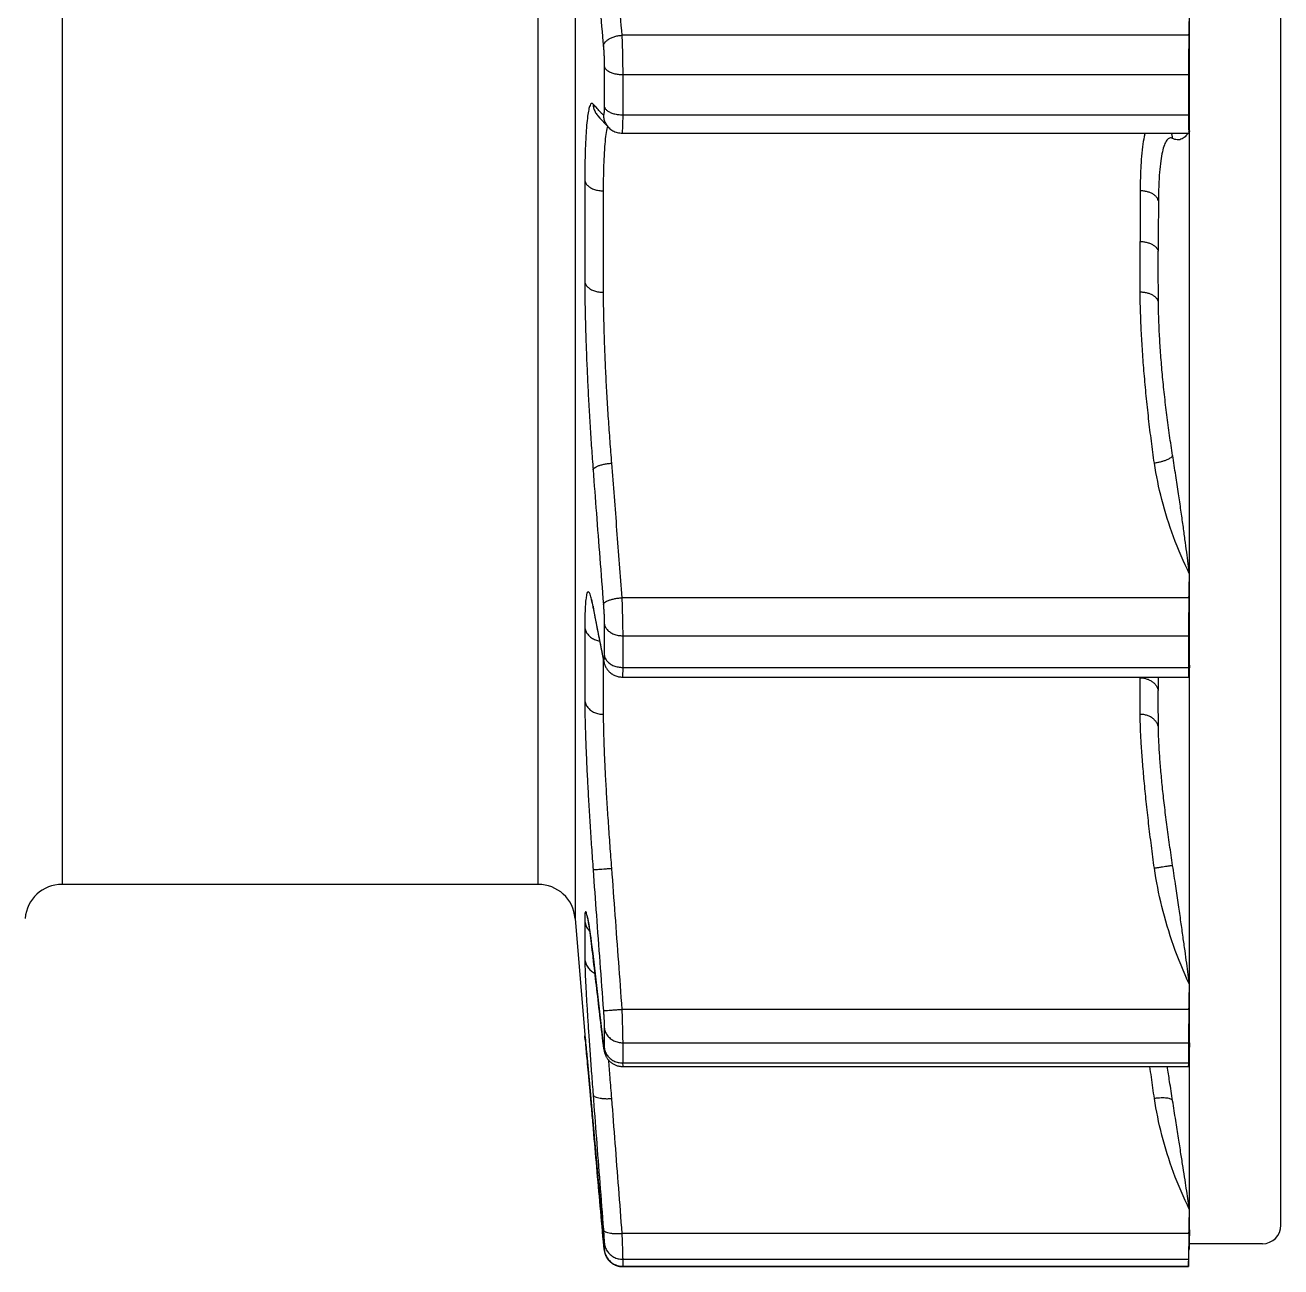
# Model space of a CAD drawing. Extents: x -19 to 350, y -1 to 245.
# Drawn here: x 296.36 to 330.29, y 115.78 to 149.31 of the extents above; entities that cross this region are included whole.
import ezdxf

# ---------------------------------------------------------------- set-up
doc = ezdxf.new("R2010")
doc.units = 0
doc.header["$MEASUREMENT"] = 0
doc.layers.get('0').update_dxf_attribs({"linetype": 'CONTINUOUS'})

msp = doc.modelspace()

# ---------------------------------------------------------------- linework, layer by layer
at = {"color": 7, "linetype": 'Continuous'}
for p, q in [((327.825, 116.313), (327.825, 243.066)), ((330.293, 116.9), (330.293, 242.6)), ((311.223, 234.217), (311.223, 125.188)), ((297.36, 233.299), (297.36, 126.107)), ((310.226, 126.107), (310.226, 233.299)), ((327.809, 149.038), (312.486, 149.038)), ((312.01, 148.204), (312.01, 147.123)), ((312.509, 147.978), (327.795, 147.978)), ((312.509, 147.978), (312.509, 146.89)), ((327.795, 147.978), (327.795, 146.89)), ((311.838, 146.866), (311.895, 146.804)), ((311.895, 146.804), (312.091, 146.59)), ((312.091, 146.59), (312.121, 146.558)), ((312.509, 146.89), (327.795, 146.89)), ((312.489, 146.398), (327.808, 146.398)), ((327.809, 133.847), (312.486, 133.847)), ((311.713, 133.569), (311.995, 132.144)), ((312.01, 133.155), (312.01, 132.306)), ((312.509, 132.821), (327.795, 132.821)), ((312.509, 132.821), (312.509, 131.966)), ((327.795, 132.821), (327.795, 131.966)), ((312.498, 131.706), (327.802, 131.706)), ((312.509, 131.966), (327.795, 131.966)), ((310.226, 126.107), (297.36, 126.107)), ((311.223, 125.188), (311.482, 122.046)), ((311.564, 125.174), (311.567, 125.16)), ((311.567, 125.16), (311.57, 125.144)), ((311.57, 125.144), (311.574, 125.126)), ((311.574, 125.126), (311.578, 125.106)), ((311.578, 125.106), (311.581, 125.085)), ((311.581, 125.085), (311.585, 125.062)), ((311.585, 125.062), (311.59, 125.037)), ((311.599, 124.982), (311.606, 124.936)), ((311.606, 124.936), (311.613, 124.886)), ((311.613, 124.886), (311.621, 124.831)), ((311.621, 124.831), (311.632, 124.753)), ((311.632, 124.753), (311.644, 124.666)), ((311.644, 124.666), (311.66, 124.547)), ((311.66, 124.547), (311.676, 124.415)), ((311.676, 124.415), (311.698, 124.239)), ((311.698, 124.239), (311.992, 121.718)), ((311.709, 124.151), (311.71, 124.132)), ((327.809, 122.731), (312.486, 122.731)), ((312.01, 122.241), (312.01, 121.7)), ((311.484, 122.046), (311.482, 122.046)), ((311.488, 122.011), (311.488, 122.011)), ((311.488, 122.011), (311.488, 122.011)), ((311.489, 122.01), (311.489, 122.007)), ((311.489, 122.007), (311.49, 122.001)), ((311.49, 122.001), (311.491, 121.99)), ((311.491, 121.99), (311.494, 121.964)), ((311.494, 121.964), (311.5, 121.901)), ((311.5, 121.901), (311.508, 121.821)), ((311.508, 121.821), (311.512, 121.779)), ((312.509, 121.829), (327.795, 121.829)), ((312.509, 121.829), (312.509, 121.284)), ((327.795, 121.829), (327.795, 121.284)), ((311.512, 121.779), (311.515, 121.747)), ((311.515, 121.747), (311.518, 121.722)), ((311.518, 121.722), (311.521, 121.686)), ((311.521, 121.686), (311.523, 121.666)), ((311.523, 121.666), (311.526, 121.636)), ((311.526, 121.636), (311.529, 121.603)), ((311.529, 121.603), (311.61, 120.724)), ((311.987, 121.763), (311.989, 121.742)), ((311.992, 121.718), (311.995, 121.693)), ((312.505, 121.189), (327.797, 121.189)), ((312.509, 121.284), (327.795, 121.284)), ((311.61, 120.724), (311.797, 118.614)), ((311.709, 119.62), (311.709, 119.617)), ((311.797, 118.614), (311.988, 116.459)), ((311.987, 116.463), (311.988, 116.459)), ((311.988, 116.459), (311.992, 116.416)), ((311.992, 116.416), (311.999, 116.342)), ((312.01, 116.433), (312.01, 116.247)), ((327.809, 116.678), (312.486, 116.678)), ((329.793, 116.4), (327.81, 116.4)), ((311.999, 116.342), (312.002, 116.302)), ((312.002, 116.309), (312.005, 116.281)), ((312.005, 116.281), (312.006, 116.263)), ((312.006, 116.263), (312.008, 116.253)), ((312.008, 116.253), (312.009, 116.243)), ((312.009, 116.243), (312.01, 116.235)), ((312.009, 116.239), (312.01, 116.23)), ((312.011, 116.226), (312.012, 116.221)), ((312.018, 116.183), (312.021, 116.172)), ((312.02, 116.174), (312.023, 116.162)), ((312.023, 116.164), (312.026, 116.151)), ((327.825, 116.313), (327.814, 116.378)), ((312.509, 115.98), (327.795, 115.98)), ((312.509, 115.98), (312.509, 115.793)), ((312.509, 115.793), (327.795, 115.793)), ((312.509, 115.783), (327.795, 115.783)), ((327.795, 115.98), (327.795, 115.793))]:
    msp.add_line(p, q, dxfattribs=at)
for points in [[(312.121, 146.558), (312.142, 146.536), (312.165, 146.516), (312.189, 146.497), (312.215, 146.479), (312.242, 146.462), (312.271, 146.448), (312.301, 146.434), (312.332, 146.423), (312.364, 146.414), (312.397, 146.406), (312.431, 146.401), (312.466, 146.398), (312.489, 146.398)], [(311.66, 133.789), (311.66, 133.788), (311.661, 133.786), (311.662, 133.783), (311.663, 133.778), (311.665, 133.773), (311.667, 133.766), (311.669, 133.759), (311.672, 133.75), (311.674, 133.74), (311.677, 133.73), (311.68, 133.718)], [(311.68, 133.718), (311.683, 133.706), (311.687, 133.692), (311.69, 133.677), (311.694, 133.662), (311.697, 133.645), (311.701, 133.628), (311.705, 133.609), (311.709, 133.589), (311.713, 133.569)], [(311.995, 132.144), (311.996, 132.14), (311.999, 132.128), (312.002, 132.115), (312.005, 132.102), (312.009, 132.087), (312.013, 132.072), (312.018, 132.056), (312.024, 132.039), (312.031, 132.022), (312.039, 132.004), (312.048, 131.985), (312.058, 131.966), (312.068, 131.948), (312.08, 131.929), (312.093, 131.911), (312.107, 131.893), (312.122, 131.875), (312.138, 131.858), (312.155, 131.841), (312.173, 131.825), (312.192, 131.81), (312.212, 131.795), (312.233, 131.782), (312.254, 131.769), (312.277, 131.757), (312.3, 131.746), (312.324, 131.737), (312.349, 131.728), (312.374, 131.721), (312.4, 131.715), (312.426, 131.711), (312.453, 131.708), (312.48, 131.706), (312.498, 131.706)], [(311.554, 125.215), (311.555, 125.214), (311.555, 125.213), (311.556, 125.211), (311.556, 125.208), (311.557, 125.205), (311.558, 125.201), (311.559, 125.197), (311.56, 125.192), (311.561, 125.186), (311.563, 125.18), (311.564, 125.174)], [(311.59, 125.037), (311.596, 124.996), (311.599, 124.982)], [(311.995, 121.693), (311.997, 121.682), (311.998, 121.671)], [(311.998, 121.671), (312, 121.66), (312.001, 121.65), (312.003, 121.64), (312.005, 121.63), (312.006, 121.621), (312.008, 121.611)], [(312.008, 121.611), (312.01, 121.601), (312.013, 121.591), (312.015, 121.581), (312.018, 121.57), (312.021, 121.558), (312.024, 121.546), (312.028, 121.534), (312.033, 121.521), (312.038, 121.508), (312.044, 121.494), (312.05, 121.48), (312.057, 121.466), (312.064, 121.451), (312.073, 121.437), (312.081, 121.423), (312.091, 121.408), (312.101, 121.394), (312.112, 121.38), (312.123, 121.366), (312.135, 121.352), (312.148, 121.339), (312.161, 121.326), (312.175, 121.313), (312.19, 121.301), (312.205, 121.289), (312.221, 121.278), (312.237, 121.267), (312.254, 121.257), (312.271, 121.247), (312.289, 121.238), (312.307, 121.23), (312.325, 121.222), (312.344, 121.216), (312.364, 121.209), (312.383, 121.204), (312.403, 121.2), (312.423, 121.196), (312.443, 121.193), (312.463, 121.191), (312.483, 121.189), (312.505, 121.189)], [(312.01, 116.23), (312.011, 116.225), (312.012, 116.22), (312.013, 116.215), (312.013, 116.21), (312.014, 116.204), (312.016, 116.197), (312.017, 116.19), (312.019, 116.181)], [(312.025, 116.153), (312.028, 116.143), (312.032, 116.131), (312.036, 116.12), (312.04, 116.109), (312.044, 116.097), (312.049, 116.085), (312.054, 116.074), (312.06, 116.062), (312.066, 116.05), (312.072, 116.038), (312.079, 116.026), (312.087, 116.014), (312.094, 116.003), (312.103, 115.991), (312.111, 115.979), (312.12, 115.968), (312.13, 115.956), (312.14, 115.945), (312.15, 115.934), (312.161, 115.923), (312.172, 115.913), (312.184, 115.902), (312.196, 115.892), (312.209, 115.883), (312.222, 115.873), (312.235, 115.864), (312.249, 115.855), (312.263, 115.847), (312.278, 115.839), (312.293, 115.832), (312.308, 115.825), (312.324, 115.818), (312.34, 115.812), (312.357, 115.806), (312.373, 115.801), (312.39, 115.797), (312.407, 115.793), (312.424, 115.79), (312.442, 115.787), (312.46, 115.785), (312.478, 115.784), (312.496, 115.783), (312.509, 115.783)], [(312.026, 116.151), (312.029, 116.14), (312.033, 116.129), (312.036, 116.118), (312.041, 116.106), (312.045, 116.094), (312.05, 116.083), (312.056, 116.071), (312.061, 116.059), (312.067, 116.047), (312.074, 116.035), (312.081, 116.023), (312.089, 116.011), (312.096, 116), (312.105, 115.988), (312.114, 115.976), (312.123, 115.965), (312.132, 115.953), (312.143, 115.942), (312.153, 115.931), (312.164, 115.92), (312.176, 115.91), (312.187, 115.9), (312.2, 115.89), (312.213, 115.88), (312.226, 115.87), (312.239, 115.861), (312.253, 115.853), (312.268, 115.845), (312.283, 115.837), (312.298, 115.829), (312.313, 115.823), (312.329, 115.816), (312.345, 115.81), (312.362, 115.805), (312.378, 115.8), (312.395, 115.796), (312.413, 115.792)], [(312.413, 115.792), (312.43, 115.789), (312.448, 115.786), (312.466, 115.785), (312.484, 115.783), (312.502, 115.783), (312.509, 115.783)]]:
    msp.add_lwpolyline(points, dxfattribs=at)
for centre, radius, start, end in [((297.36, 125.106), 1.001, 90, 175.296), ((310.226, 125.106), 1.001, 4.704, 90), ((311.981, 122.087), 0.5, 184.704, 192.4341), ((329.793, 116.9), 0.5, 270, 0)]:
    msp.add_arc(centre, radius, start, end, dxfattribs=at)
for points, knots in [([(312.207, 152.174), (312.238, 151.827), (312.299, 151.132), (312.392, 150.087), (312.455, 149.388), (312.486, 149.038)], [0, 0, 0, 0, 1.044033, 2.093388, 3.148032, 3.148032, 3.148032, 3.148032]), ([(311.709, 151.871), (311.738, 151.533), (311.799, 150.848), (311.892, 149.803), (311.955, 149.094), (311.987, 148.734)], [0, 0, 0, 0, 1.015894, 2.063959, 3.149042, 3.149042, 3.149042, 3.149042]), ([(327.809, 149.038), (327.812, 149.13), (327.817, 149.313), (327.822, 149.496), (327.825, 149.587)], [0, 0, 0, 0, 0.2759682, 0.5495938, 0.5495938, 0.5495938, 0.5495938]), ([(311.987, 148.734), (311.989, 148.755), (312.001, 148.8), (312.042, 148.862), (312.104, 148.917), (312.183, 148.964), (312.276, 149.001), (312.378, 149.027), (312.45, 149.036), (312.486, 149.038)], [0, 0, 0, 0, 0.064395, 0.1362604, 0.218121, 0.3101303, 0.4107513, 0.5173537, 0.6266685, 0.6266685, 0.6266685, 0.6266685]), ([(312.486, 149.038), (312.489, 148.984), (312.493, 148.871), (312.499, 148.696), (312.503, 148.514), (312.506, 148.331), (312.509, 148.152), (312.509, 148.035), (312.509, 147.978)], [0, 0, 0, 0, 0.162619, 0.339117, 0.523298, 0.709098, 0.89011, 1.059964, 1.059964, 1.059964, 1.059964]), ([(327.809, 149.038), (327.808, 148.984), (327.805, 148.871), (327.802, 148.696), (327.799, 148.514), (327.797, 148.331), (327.795, 148.152), (327.795, 148.035), (327.795, 147.978)], [0, 0, 0, 0, 0.16243, 0.338857, 0.523178, 0.70902, 0.889966, 1.059769, 1.059769, 1.059769, 1.059769]), ([(311.987, 148.734), (311.99, 148.701), (311.996, 148.633), (312.002, 148.527), (312.007, 148.417), (312.01, 148.309), (312.01, 148.238), (312.01, 148.204)], [0, 0, 0, 0, 0.0985962, 0.2066138, 0.3183198, 0.4283084, 0.5307174, 0.5307174, 0.5307174, 0.5307174]), ([(312.01, 148.204), (312.014, 148.183), (312.035, 148.138), (312.092, 148.084), (312.173, 148.039), (312.274, 148.004), (312.388, 147.983), (312.468, 147.978), (312.509, 147.978)], [0, 0, 0, 0, 0.0647403, 0.1418304, 0.2343331, 0.3411151, 0.4585602, 0.5816568, 0.5816568, 0.5816568, 0.5816568]), ([(311.709, 147.181), (311.699, 147.192), (311.653, 147.209), (311.616, 147.121), (311.585, 147.013), (311.557, 146.831), (311.532, 146.596), (311.512, 146.302), (311.497, 145.954), (311.487, 145.555), (311.485, 145.273), (311.484, 145.124)], [0, 0, 0, 0, 0.045235, 0.110069, 0.230803, 0.410699, 0.64906, 0.944295, 1.293863, 1.694782, 2.140621, 2.140621, 2.140621, 2.140621]), ([(311.709, 147.181), (311.71, 147.145), (311.721, 147.073), (311.76, 146.97), (311.805, 146.904), (311.833, 146.871), (311.838, 146.866)], [0, 0, 0, 0, 0.108861, 0.2176093, 0.3262889, 0.3467238, 0.3467238, 0.3467238, 0.3467238]), ([(311.925, 146.947), (311.913, 146.959), (311.871, 147.004), (311.799, 147.083), (311.739, 147.149), (311.709, 147.181)], [0, 0, 0, 0, 0.0494541, 0.1863608, 0.3187254, 0.3187254, 0.3187254, 0.3187254]), ([(312.01, 147.123), (312.01, 147.094), (312.009, 147.04), (312.009, 146.969), (311.999, 146.918), (312.004, 146.889), (311.989, 146.877), (311.987, 146.879)], [0, 0, 0, 0, 0.0889416, 0.1612287, 0.2130043, 0.2420378, 0.2505468, 0.2505468, 0.2505468, 0.2505468]), ([(312.01, 147.123), (312.014, 147.101), (312.034, 147.055), (312.092, 146.999), (312.173, 146.952), (312.274, 146.917), (312.388, 146.895), (312.468, 146.89), (312.509, 146.89)], [0, 0, 0, 0, 0.0666257, 0.1450578, 0.2383711, 0.3455613, 0.463152, 0.5862651, 0.5862651, 0.5862651, 0.5862651]), ([(311.987, 146.879), (311.989, 146.842), (311.999, 146.77), (312.039, 146.667), (312.084, 146.599), (312.113, 146.566), (312.119, 146.56)], [0, 0, 0, 0, 0.1090052, 0.2178944, 0.3267118, 0.3512755, 0.3512755, 0.3512755, 0.3512755]), ([(312.509, 146.89), (312.509, 146.84), (312.509, 146.746), (312.506, 146.621), (312.506, 146.519), (312.495, 146.454), (312.501, 146.411), (312.49, 146.401), (312.488, 146.4)], [0, 0, 0, 0, 0.1507369, 0.2786402, 0.3793169, 0.4495042, 0.4868801, 0.492355, 0.492355, 0.492355, 0.492355]), ([(327.795, 146.89), (327.795, 146.84), (327.794, 146.747), (327.798, 146.62), (327.794, 146.535), (327.801, 146.493), (327.803, 146.484)], [0, 0, 0, 0, 0.1507133, 0.2786397, 0.3793691, 0.4061558, 0.4061558, 0.4061558, 0.4061558]), ([(312.079, 146.515), (312.064, 146.447), (312.042, 146.285), (312.017, 146.009), (311.998, 145.67), (311.986, 145.272), (311.983, 144.988), (311.983, 144.837)], [0, 0, 0, 0, 0.21111, 0.489118, 0.830458, 1.230347, 1.683102, 1.683102, 1.683102, 1.683102]), ([(326.621, 146.398), (326.613, 146.367), (326.586, 146.245), (326.55, 146.007), (326.518, 145.668), (326.497, 145.271), (326.492, 144.987), (326.491, 144.837)], [0, 0, 0, 0, 0.095677, 0.376402, 0.718612, 1.11804, 1.56943, 1.56943, 1.56943, 1.56943]), ([(327.368, 146.253), (327.344, 146.266), (327.277, 146.276), (327.196, 146.195), (327.137, 146.065), (327.084, 145.876), (327.042, 145.628), (327.011, 145.323), (326.99, 144.967), (326.985, 144.712), (326.984, 144.576)], [0, 0, 0, 0, 0.082831, 0.177033, 0.317108, 0.512342, 0.764056, 1.070846, 1.42964, 1.835859, 1.835859, 1.835859, 1.835859]), ([(327.368, 146.253), (327.366, 146.284), (327.357, 146.333), (327.341, 146.38), (327.334, 146.398)], [0, 0, 0, 0, 0.092411, 0.1492403, 0.1492403, 0.1492403, 0.1492403]), ([(327.762, 146.364), (327.758, 146.359), (327.739, 146.336), (327.704, 146.298), (327.652, 146.257), (327.593, 146.226), (327.525, 146.209), (327.446, 146.216), (327.395, 146.239), (327.368, 146.253)], [0, 0, 0, 0, 0.0222004, 0.0884992, 0.1541083, 0.219421, 0.2866658, 0.3612979, 0.4527759, 0.4527759, 0.4527759, 0.4527759]), ([(327.803, 146.484), (327.804, 146.47), (327.803, 146.444), (327.798, 146.412), (327.807, 146.402), (327.808, 146.401)], [0, 0, 0, 0, 0.04348162, 0.08054197, 0.08432227, 0.08432227, 0.08432227, 0.08432227]), ([(327.825, 146.454), (327.822, 146.445), (327.817, 146.428), (327.812, 146.41), (327.809, 146.401)], [0, 0, 0, 0, 0.02758613, 0.05541034, 0.05541034, 0.05541034, 0.05541034]), ([(311.484, 145.124), (311.483, 144.82), (311.482, 144.211), (311.482, 143.297), (311.483, 142.688), (311.484, 142.384)], [0, 0, 0, 0, 0.913197, 1.826899, 2.740075, 2.740075, 2.740075, 2.740075]), ([(311.484, 145.124), (311.488, 145.098), (311.507, 145.043), (311.564, 144.973), (311.645, 144.915), (311.746, 144.871), (311.861, 144.843), (311.942, 144.837), (311.983, 144.837)], [0, 0, 0, 0, 0.0797497, 0.1679485, 0.267395, 0.3777698, 0.4965336, 0.6197917, 0.6197917, 0.6197917, 0.6197917]), ([(311.983, 144.837), (311.982, 144.533), (311.98, 143.924), (311.98, 143.011), (311.982, 142.403), (311.983, 142.099)], [0, 0, 0, 0, 0.912726, 1.825404, 2.738126, 2.738126, 2.738126, 2.738126]), ([(326.491, 144.837), (326.49, 144.685), (326.489, 144.38), (326.487, 143.924), (326.487, 143.62), (326.487, 143.468)], [0, 0, 0, 0, 0.456466, 0.912819, 1.369071, 1.369071, 1.369071, 1.369071]), ([(326.984, 144.576), (326.978, 144.597), (326.959, 144.64), (326.912, 144.696), (326.849, 144.744), (326.773, 144.784), (326.685, 144.814), (326.59, 144.832), (326.525, 144.837), (326.491, 144.837)], [0, 0, 0, 0, 0.0657598, 0.1375232, 0.216604, 0.3029861, 0.395635, 0.4928098, 0.5923276, 0.5923276, 0.5923276, 0.5923276]), ([(326.984, 144.576), (326.983, 144.424), (326.982, 144.121), (326.98, 143.665), (326.98, 143.361), (326.98, 143.209)], [0, 0, 0, 0, 0.455628, 0.911351, 1.367045, 1.367045, 1.367045, 1.367045]), ([(326.487, 143.468), (326.52, 143.468), (326.585, 143.464), (326.68, 143.446), (326.768, 143.416), (326.845, 143.377), (326.908, 143.328), (326.954, 143.272), (326.974, 143.23), (326.98, 143.209)], [0, 0, 0, 0, 0.0991908, 0.196018, 0.2887266, 0.3756707, 0.4547569, 0.5260752, 0.5915518, 0.5915518, 0.5915518, 0.5915518]), ([(326.491, 142.099), (326.49, 142.251), (326.489, 142.555), (326.487, 143.011), (326.487, 143.316), (326.487, 143.468)], [0, 0, 0, 0, 0.456465, 0.912818, 1.36907, 1.36907, 1.36907, 1.36907]), ([(326.984, 141.842), (326.983, 141.994), (326.982, 142.298), (326.98, 142.754), (326.98, 143.057), (326.98, 143.209)], [0, 0, 0, 0, 0.455655, 0.911394, 1.367092, 1.367092, 1.367092, 1.367092]), ([(311.484, 142.384), (311.488, 142.358), (311.507, 142.303), (311.564, 142.234), (311.645, 142.175), (311.746, 142.132), (311.861, 142.105), (311.942, 142.099), (311.983, 142.099)], [0, 0, 0, 0, 0.0796559, 0.1676875, 0.2669486, 0.3771634, 0.4958208, 0.619042, 0.619042, 0.619042, 0.619042]), ([(311.484, 142.384), (311.485, 142.222), (311.488, 141.885), (311.498, 141.366), (311.514, 140.819), (311.535, 140.252), (311.561, 139.67), (311.592, 139.08), (311.626, 138.486), (311.665, 137.893), (311.694, 137.498), (311.709, 137.302)], [0, 0, 0, 0, 0.487141, 1.009751, 1.558806, 2.128281, 2.711965, 3.30459, 3.90121, 4.498064, 5.087913, 5.087913, 5.087913, 5.087913]), ([(311.983, 142.099), (311.983, 141.932), (311.987, 141.586), (312, 141.051), (312.02, 140.484), (312.046, 139.895), (312.078, 139.292), (312.116, 138.684), (312.159, 138.079), (312.191, 137.679), (312.207, 137.481)], [0, 0, 0, 0, 0.499145, 1.037462, 1.607137, 2.199792, 2.806783, 3.419298, 4.028215, 4.624462, 4.624462, 4.624462, 4.624462]), ([(326.984, 141.842), (326.978, 141.863), (326.959, 141.905), (326.912, 141.961), (326.849, 142.009), (326.773, 142.048), (326.685, 142.077), (326.59, 142.095), (326.524, 142.099), (326.491, 142.099)], [0, 0, 0, 0, 0.065561, 0.1370391, 0.2158086, 0.3019025, 0.3943223, 0.4913505, 0.590818, 0.590818, 0.590818, 0.590818]), ([(326.875, 137.481), (326.847, 137.679), (326.792, 138.081), (326.719, 138.687), (326.654, 139.297), (326.599, 139.9), (326.554, 140.489), (326.521, 141.054), (326.499, 141.588), (326.492, 141.933), (326.491, 142.099)], [0, 0, 0, 0, 0.6018, 1.215672, 1.831654, 2.440635, 3.033806, 3.602757, 4.139595, 4.637014, 4.637014, 4.637014, 4.637014]), ([(327.368, 137.69), (327.339, 137.871), (327.284, 138.235), (327.211, 138.783), (327.146, 139.33), (327.091, 139.87), (327.047, 140.396), (327.013, 140.903), (326.992, 141.383), (326.985, 141.693), (326.984, 141.842)], [0, 0, 0, 0, 0.549995, 1.104888, 1.657616, 2.20235, 2.733039, 3.243147, 3.725693, 4.173497, 4.173497, 4.173497, 4.173497]), ([(311.709, 137.302), (311.71, 137.314), (311.726, 137.342), (311.768, 137.373), (311.828, 137.404), (311.906, 137.431), (311.998, 137.454), (312.1, 137.471), (312.171, 137.478), (312.207, 137.481)], [0, 0, 0, 0, 0.037149, 0.0884878, 0.1564686, 0.2399108, 0.3359199, 0.4406167, 0.549542, 0.549542, 0.549542, 0.549542]), ([(312.207, 137.481), (312.23, 137.18), (312.276, 136.576), (312.346, 135.67), (312.416, 134.76), (312.463, 134.152), (312.486, 133.847)], [0, 0, 0, 0, 0.90581, 1.815082, 2.727801, 3.643956, 3.643956, 3.643956, 3.643956]), ([(327.368, 137.69), (327.365, 137.679), (327.351, 137.656), (327.317, 137.626), (327.269, 137.596), (327.208, 137.567), (327.135, 137.54), (327.054, 137.516), (326.966, 137.496), (326.906, 137.485), (326.875, 137.481)], [0, 0, 0, 0, 0.0338046, 0.0785641, 0.1354182, 0.2036942, 0.2817686, 0.367432, 0.4580935, 0.5509318, 0.5509318, 0.5509318, 0.5509318]), ([(327.825, 134.484), (327.665, 134.813), (327.38, 135.472), (327.063, 136.477), (326.928, 137.151), (326.875, 137.481)], [0, 0, 0, 0, 1.097276, 2.151323, 3.154533, 3.154533, 3.154533, 3.154533]), ([(327.825, 134.484), (327.813, 134.578), (327.788, 134.777), (327.747, 135.09), (327.701, 135.434), (327.65, 135.81), (327.591, 136.222), (327.526, 136.672), (327.451, 137.166), (327.397, 137.51), (327.368, 137.69)], [0, 0, 0, 0, 0.285224, 0.60103, 0.946853, 1.32539, 1.739927, 2.194152, 2.692054, 3.23842, 3.23842, 3.23842, 3.23842]), ([(311.709, 137.302), (311.738, 136.911), (311.799, 136.117), (311.892, 134.906), (311.955, 134.085), (311.987, 133.668)], [0, 0, 0, 0, 1.175823, 2.388874, 3.644761, 3.644761, 3.644761, 3.644761]), ([(327.809, 133.847), (327.812, 133.954), (327.817, 134.166), (327.822, 134.378), (327.825, 134.484)], [0, 0, 0, 0, 0.3197299, 0.6367458, 0.6367458, 0.6367458, 0.6367458]), ([(311.695, 133.691), (311.686, 133.732), (311.667, 133.819), (311.632, 133.912), (311.611, 134.007), (311.542, 134.002), (311.534, 133.906), (311.508, 133.788), (311.497, 133.591), (311.486, 133.342), (311.485, 133.154), (311.484, 133.051)], [0, 0, 0, 0, 0.124776, 0.258167, 0.329429, 0.360124, 0.431169, 0.562216, 0.754409, 1.006919, 1.315986, 1.315986, 1.315986, 1.315986]), ([(311.987, 133.668), (311.989, 133.68), (312.004, 133.708), (312.046, 133.739), (312.107, 133.77), (312.185, 133.797), (312.277, 133.82), (312.379, 133.838), (312.45, 133.845), (312.486, 133.847)], [0, 0, 0, 0, 0.0371193, 0.0884298, 0.1564259, 0.2399333, 0.3360498, 0.4408821, 0.5499534, 0.5499534, 0.5499534, 0.5499534]), ([(312.486, 133.847), (312.488, 133.787), (312.493, 133.664), (312.498, 133.48), (312.503, 133.299), (312.506, 133.126), (312.509, 132.968), (312.509, 132.868), (312.509, 132.821)], [0, 0, 0, 0, 0.182189, 0.368303, 0.551829, 0.726729, 0.886957, 1.026862, 1.026862, 1.026862, 1.026862]), ([(327.809, 133.847), (327.808, 133.787), (327.805, 133.664), (327.802, 133.48), (327.799, 133.299), (327.797, 133.126), (327.795, 132.968), (327.795, 132.868), (327.795, 132.821)], [0, 0, 0, 0, 0.181999, 0.368051, 0.551718, 0.726652, 0.886814, 1.026677, 1.026677, 1.026677, 1.026677]), ([(311.987, 132.211), (311.955, 132.373), (311.892, 132.69), (311.809, 133.11), (311.758, 133.368), (311.738, 133.469)], [0, 0, 0, 0, 0.494779, 0.97253, 1.282856, 1.282856, 1.282856, 1.282856]), ([(311.987, 133.668), (311.99, 133.632), (311.995, 133.558), (312.002, 133.448), (312.007, 133.342), (312.01, 133.244), (312.01, 133.183), (312.01, 133.155)], [0, 0, 0, 0, 0.1097066, 0.2216499, 0.3298541, 0.4290841, 0.5140925, 0.5140925, 0.5140925, 0.5140925]), ([(311.484, 133.051), (311.483, 132.832), (311.482, 132.393), (311.482, 131.735), (311.483, 131.296), (311.484, 131.077)], [0, 0, 0, 0, 0.658022, 1.316356, 1.974263, 1.974263, 1.974263, 1.974263]), ([(311.484, 133.051), (311.487, 133.017), (311.505, 132.948), (311.561, 132.855), (311.642, 132.776), (311.744, 132.717), (311.83, 132.689), (311.879, 132.68), (311.889, 132.679)], [0, 0, 0, 0, 0.1033311, 0.2101821, 0.3220499, 0.439116, 0.5603603, 0.5900647, 0.5900647, 0.5900647, 0.5900647]), ([(312.01, 133.155), (312.014, 133.124), (312.032, 133.062), (312.089, 132.981), (312.17, 132.912), (312.272, 132.86), (312.387, 132.828), (312.468, 132.821), (312.509, 132.821)], [0, 0, 0, 0, 0.0916115, 0.1889954, 0.2944072, 0.407915, 0.5278032, 0.6511721, 0.6511721, 0.6511721, 0.6511721]), ([(311.981, 132.144), (311.981, 132.1), (311.98, 131.838), (311.98, 131.356), (311.982, 130.917), (311.983, 130.698)], [0, 0, 0, 0, 0.130247, 0.787843, 1.445447, 1.445447, 1.445447, 1.445447]), ([(312.009, 132.24), (312.008, 132.226), (312.006, 132.212), (312.007, 132.171), (311.995, 132.181), (311.992, 132.186), (311.991, 132.188)], [0, 0, 0, 0, 0.04400445, 0.06462648, 0.07269281, 0.08026377, 0.08026377, 0.08026377, 0.08026377]), ([(312.01, 132.306), (312.014, 132.275), (312.032, 132.212), (312.088, 132.129), (312.17, 132.059), (312.271, 132.006), (312.387, 131.973), (312.468, 131.966), (312.509, 131.966)], [0, 0, 0, 0, 0.0931548, 0.1917648, 0.297996, 0.4119461, 0.5319986, 0.6553865, 0.6553865, 0.6553865, 0.6553865]), ([(327.825, 132.023), (327.822, 131.982), (327.817, 131.9), (327.812, 131.818), (327.809, 131.777)], [0, 0, 0, 0, 0.1231417, 0.247335, 0.247335, 0.247335, 0.247335]), ([(312.509, 131.966), (312.509, 131.929), (312.508, 131.865), (312.509, 131.78), (312.502, 131.737), (312.503, 131.708), (312.498, 131.706)], [0, 0, 0, 0, 0.1118874, 0.1943128, 0.2445197, 0.2612099, 0.2612099, 0.2612099, 0.2612099]), ([(326.487, 131.685), (326.52, 131.685), (326.586, 131.679), (326.681, 131.655), (326.769, 131.616), (326.847, 131.563), (326.91, 131.498), (326.956, 131.424), (326.974, 131.369), (326.98, 131.342)], [0, 0, 0, 0, 0.0993357, 0.1974563, 0.2937164, 0.387481, 0.4772592, 0.5632422, 0.6468404, 0.6468404, 0.6468404, 0.6468404]), ([(326.491, 130.698), (326.49, 130.808), (326.489, 131.027), (326.487, 131.356), (326.487, 131.575), (326.487, 131.685)], [0, 0, 0, 0, 0.3288942, 0.6577044, 0.9864402, 0.9864402, 0.9864402, 0.9864402]), ([(326.98, 131.706), (326.98, 131.694), (326.98, 131.573), (326.98, 131.452), (326.98, 131.342)], [0, 0, 0, 0, 0.0350237, 0.3633555, 0.3633555, 0.3633555, 0.3633555]), ([(327.795, 131.966), (327.795, 131.929), (327.796, 131.865), (327.794, 131.78), (327.802, 131.736), (327.797, 131.709), (327.802, 131.706)], [0, 0, 0, 0, 0.1118704, 0.1943017, 0.2444711, 0.2607727, 0.2607727, 0.2607727, 0.2607727]), ([(327.802, 131.706), (327.802, 131.706), (327.808, 131.703), (327.802, 131.747), (327.808, 131.759), (327.809, 131.777)], [0, 0, 0, 0, 0.0000842, 0.01893674, 0.07157281, 0.07157281, 0.07157281, 0.07157281]), ([(326.984, 130.357), (326.983, 130.467), (326.982, 130.685), (326.98, 131.014), (326.98, 131.233), (326.98, 131.342)], [0, 0, 0, 0, 0.328318, 0.6566905, 0.9850293, 0.9850293, 0.9850293, 0.9850293]), ([(311.484, 131.077), (311.487, 131.043), (311.505, 130.974), (311.561, 130.881), (311.642, 130.802), (311.744, 130.743), (311.86, 130.706), (311.942, 130.698), (311.983, 130.698)], [0, 0, 0, 0, 0.1032621, 0.2099815, 0.3216922, 0.4386143, 0.5597591, 0.6832607, 0.6832607, 0.6832607, 0.6832607]), ([(311.484, 131.077), (311.485, 130.956), (311.488, 130.697), (311.498, 130.286), (311.514, 129.833), (311.535, 129.341), (311.561, 128.818), (311.592, 128.268), (311.627, 127.694), (311.666, 127.103), (311.694, 126.703), (311.709, 126.501)], [0, 0, 0, 0, 0.363261, 0.776468, 1.232433, 1.725947, 2.251476, 2.804227, 3.379706, 3.974646, 4.582352, 4.582352, 4.582352, 4.582352]), ([(311.983, 130.698), (311.983, 130.574), (311.988, 130.306), (312, 129.878), (312.02, 129.401), (312.047, 128.882), (312.079, 128.328), (312.117, 127.747), (312.16, 127.148), (312.191, 126.743), (312.207, 126.54)], [0, 0, 0, 0, 0.373678, 0.803475, 1.283178, 1.805769, 2.363641, 2.948724, 3.552347, 4.165553, 4.165553, 4.165553, 4.165553]), ([(326.984, 130.357), (326.978, 130.384), (326.96, 130.439), (326.914, 130.513), (326.851, 130.577), (326.774, 130.63), (326.686, 130.669), (326.591, 130.693), (326.525, 130.698), (326.491, 130.698)], [0, 0, 0, 0, 0.0837543, 0.1699664, 0.2594059, 0.3522829, 0.4482722, 0.5466095, 0.6462239, 0.6462239, 0.6462239, 0.6462239]), ([(326.875, 126.54), (326.847, 126.744), (326.793, 127.149), (326.72, 127.75), (326.655, 128.332), (326.6, 128.886), (326.555, 129.405), (326.521, 129.881), (326.499, 130.307), (326.492, 130.574), (326.491, 130.698)], [0, 0, 0, 0, 0.618683, 1.227168, 1.815612, 2.375398, 2.89852, 3.377661, 3.806274, 4.17864, 4.17864, 4.17864, 4.17864]), ([(327.368, 126.617), (327.34, 126.803), (327.286, 127.171), (327.212, 127.714), (327.147, 128.236), (327.092, 128.732), (327.048, 129.196), (327.014, 129.622), (326.992, 130.005), (326.985, 130.245), (326.984, 130.357)], [0, 0, 0, 0, 0.565326, 1.115176, 1.643076, 2.143799, 2.611912, 3.041645, 3.427041, 3.762322, 3.762322, 3.762322, 3.762322]), ([(327.368, 126.617), (327.363, 126.616), (327.347, 126.613), (327.314, 126.608), (327.267, 126.6), (327.206, 126.591), (327.134, 126.579), (327.053, 126.567), (326.966, 126.553), (326.906, 126.544), (326.875, 126.54)], [0, 0, 0, 0, 0.0163303, 0.0492905, 0.0977466, 0.1600283, 0.2339882, 0.3170761, 0.4064264, 0.4989578, 0.4989578, 0.4989578, 0.4989578]), ([(327.825, 123.399), (327.813, 123.49), (327.788, 123.682), (327.747, 123.987), (327.701, 124.324), (327.649, 124.697), (327.591, 125.109), (327.525, 125.566), (327.451, 126.074), (327.397, 126.43), (327.368, 126.617)], [0, 0, 0, 0, 0.275318, 0.582476, 0.921691, 1.296507, 1.711301, 2.171167, 2.681912, 3.250634, 3.250634, 3.250634, 3.250634]), ([(311.709, 126.501), (311.714, 126.502), (311.733, 126.503), (311.771, 126.507), (311.83, 126.511), (311.908, 126.517), (311.999, 126.524), (312.101, 126.532), (312.171, 126.537), (312.207, 126.54)], [0, 0, 0, 0, 0.0161605, 0.0554042, 0.1158624, 0.1946504, 0.2880086, 0.3914815, 0.500131, 0.500131, 0.500131, 0.500131]), ([(311.709, 126.501), (311.738, 126.091), (311.799, 125.259), (311.892, 123.99), (311.955, 123.13), (311.987, 122.692)], [0, 0, 0, 0, 1.231961, 2.502927, 3.818775, 3.818775, 3.818775, 3.818775]), ([(312.207, 126.54), (312.238, 126.119), (312.299, 125.274), (312.392, 124.005), (312.455, 123.157), (312.486, 122.731)], [0, 0, 0, 0, 1.266322, 2.539084, 3.818246, 3.818246, 3.818246, 3.818246]), ([(327.825, 123.399), (327.664, 123.744), (327.379, 124.436), (327.063, 125.489), (326.928, 126.194), (326.875, 126.54)], [0, 0, 0, 0, 1.141994, 2.242303, 3.291872, 3.291872, 3.291872, 3.291872]), ([(311.572, 125.158), (311.569, 125.175), (311.557, 125.232), (311.542, 125.281), (311.523, 125.383), (311.481, 125.33), (311.495, 125.248), (311.484, 125.172), (311.484, 125.124)], [0, 0, 0, 0, 0.0516493, 0.1652085, 0.216933, 0.2399839, 0.3220184, 0.4668843, 0.4668843, 0.4668843, 0.4668843]), ([(311.484, 125.124), (311.483, 125.009), (311.482, 124.779), (311.482, 124.435), (311.483, 124.205), (311.484, 124.091)], [0, 0, 0, 0, 0.344316, 0.688787, 1.033034, 1.033034, 1.033034, 1.033034]), ([(311.484, 125.124), (311.487, 125.084), (311.505, 125.006), (311.555, 124.908), (311.6, 124.854), (311.621, 124.832)], [0, 0, 0, 0, 0.1185733, 0.2380072, 0.3276353, 0.3276353, 0.3276353, 0.3276353]), ([(311.709, 124.151), (311.695, 124.27), (311.669, 124.487), (311.631, 124.782), (311.598, 124.999), (311.579, 125.118), (311.572, 125.158)], [0, 0, 0, 0, 0.357498, 0.655539, 0.892373, 1.016288, 1.016288, 1.016288, 1.016288]), ([(311.484, 124.091), (311.487, 124.051), (311.505, 123.973), (311.56, 123.865), (311.641, 123.774), (311.713, 123.725), (311.755, 123.704), (311.76, 123.702)], [0, 0, 0, 0, 0.1185371, 0.2379, 0.3585018, 0.4804495, 0.4977596, 0.4977596, 0.4977596, 0.4977596]), ([(311.484, 124.091), (311.485, 124.022), (311.489, 123.864), (311.499, 123.598), (311.515, 123.277), (311.536, 122.906), (311.562, 122.487), (311.593, 122.025), (311.628, 121.524), (311.667, 120.987), (311.694, 120.617), (311.709, 120.427)], [0, 0, 0, 0, 0.207082, 0.474235, 0.796702, 1.170536, 1.591371, 2.055318, 2.55873, 3.099128, 3.670969, 3.670969, 3.670969, 3.670969]), ([(311.987, 121.763), (311.955, 122.037), (311.892, 122.577), (311.8, 123.366), (311.74, 123.881), (311.711, 124.132)], [0, 0, 0, 0, 0.829034, 1.629421, 2.384989, 2.384989, 2.384989, 2.384989]), ([(327.809, 122.731), (327.812, 122.843), (327.817, 123.066), (327.822, 123.288), (327.825, 123.399)], [0, 0, 0, 0, 0.3351014, 0.6673584, 0.6673584, 0.6673584, 0.6673584]), ([(311.987, 122.692), (311.993, 122.693), (312.011, 122.694), (312.049, 122.698), (312.109, 122.703), (312.186, 122.709), (312.278, 122.716), (312.379, 122.724), (312.45, 122.729), (312.486, 122.731)], [0, 0, 0, 0, 0.0159776, 0.0551101, 0.1155292, 0.1943448, 0.2877856, 0.3913805, 0.5001725, 0.5001725, 0.5001725, 0.5001725]), ([(311.987, 122.692), (311.99, 122.655), (311.995, 122.583), (312.002, 122.479), (312.006, 122.386), (312.009, 122.308), (312.01, 122.261), (312.01, 122.241)], [0, 0, 0, 0, 0.1111205, 0.2170764, 0.3121857, 0.3918508, 0.4519072, 0.4519072, 0.4519072, 0.4519072]), ([(312.486, 122.731), (312.488, 122.67), (312.493, 122.548), (312.498, 122.371), (312.503, 122.206), (312.506, 122.06), (312.508, 121.936), (312.509, 121.862), (312.509, 121.829)], [0, 0, 0, 0, 0.1855931, 0.3648006, 0.5313755, 0.6798438, 0.8050524, 0.902579, 0.902579, 0.902579, 0.902579]), ([(327.809, 122.731), (327.808, 122.67), (327.805, 122.548), (327.802, 122.371), (327.799, 122.206), (327.797, 122.06), (327.795, 121.936), (327.795, 121.862), (327.795, 121.829)], [0, 0, 0, 0, 0.1854056, 0.3645566, 0.5312548, 0.6797404, 0.8048888, 0.9023831, 0.9023831, 0.9023831, 0.9023831]), ([(312.01, 122.241), (312.014, 122.204), (312.031, 122.13), (312.087, 122.029), (312.168, 121.943), (312.27, 121.879), (312.386, 121.838), (312.468, 121.829), (312.509, 121.829)], [0, 0, 0, 0, 0.1115924, 0.2251943, 0.3417306, 0.4613796, 0.5835826, 0.7072143, 0.7072143, 0.7072143, 0.7072143]), ([(311.499, 121.917), (311.491, 121.948), (311.478, 121.976), (311.495, 122.046), (311.484, 122.046)], [0, 0, 0, 0, 0.0972687, 0.1298702, 0.1298702, 0.1298702, 0.1298702]), ([(311.709, 119.62), (311.695, 119.782), (311.667, 120.089), (311.628, 120.525), (311.594, 120.91), (311.562, 121.242), (311.539, 121.519), (311.512, 121.736), (311.511, 121.865), (311.499, 121.917)], [0, 0, 0, 0, 0.486793, 0.925681, 1.312831, 1.646889, 1.925516, 2.146215, 2.30631, 2.30631, 2.30631, 2.30631]), ([(327.825, 121.829), (327.822, 121.76), (327.817, 121.62), (327.812, 121.48), (327.809, 121.41)], [0, 0, 0, 0, 0.2085443, 0.4188687, 0.4188687, 0.4188687, 0.4188687]), ([(312.01, 121.7), (312.01, 121.688), (312.012, 121.677), (312.007, 121.645), (311.998, 121.679), (311.996, 121.701), (311.992, 121.729), (311.99, 121.742)], [0, 0, 0, 0, 0.0358342, 0.0478907, 0.0619814, 0.100102, 0.1392777, 0.1392777, 0.1392777, 0.1392777]), ([(312.01, 121.7), (312.014, 121.662), (312.031, 121.587), (312.087, 121.486), (312.168, 121.399), (312.27, 121.334), (312.386, 121.293), (312.468, 121.284), (312.509, 121.284)], [0, 0, 0, 0, 0.1125895, 0.2270176, 0.3441358, 0.4641139, 0.5864434, 0.71009, 0.71009, 0.71009, 0.71009]), ([(312.123, 121.366), (312.135, 121.209), (312.163, 120.861), (312.191, 120.513), (312.207, 120.322)], [0, 0, 0, 0, 0.47143, 1.047444, 1.047444, 1.047444, 1.047444]), ([(312.509, 121.284), (312.509, 121.263), (312.502, 121.249), (312.515, 121.185), (312.507, 121.191)], [0, 0, 0, 0, 0.06309767, 0.09306351, 0.09306351, 0.09306351, 0.09306351]), ([(326.875, 120.322), (326.848, 120.514), (326.807, 120.803), (326.767, 121.092), (326.754, 121.189)], [0, 0, 0, 0, 0.5815628, 0.8752846, 0.8752846, 0.8752846, 0.8752846]), ([(327.368, 120.261), (327.34, 120.436), (327.292, 120.745), (327.245, 121.055), (327.225, 121.189)], [0, 0, 0, 0, 0.5315156, 0.9390389, 0.9390389, 0.9390389, 0.9390389]), ([(327.795, 121.284), (327.795, 121.263), (327.802, 121.249), (327.789, 121.184), (327.796, 121.19)], [0, 0, 0, 0, 0.06308779, 0.09351308, 0.09351308, 0.09351308, 0.09351308]), ([(327.796, 121.19), (327.796, 121.191), (327.798, 121.192), (327.803, 121.207), (327.8, 121.247), (327.807, 121.318), (327.808, 121.376), (327.809, 121.41)], [0, 0, 0, 0, 0.001027, 0.0063934, 0.0457637, 0.1181123, 0.2209613, 0.2209613, 0.2209613, 0.2209613]), ([(311.709, 120.427), (311.71, 120.416), (311.726, 120.391), (311.768, 120.366), (311.829, 120.345), (311.907, 120.329), (311.999, 120.32), (312.101, 120.317), (312.171, 120.32), (312.207, 120.322)], [0, 0, 0, 0, 0.0342374, 0.081679, 0.1459099, 0.2261798, 0.3198092, 0.4230422, 0.5314783, 0.5314783, 0.5314783, 0.5314783]), ([(311.709, 120.427), (311.738, 120.035), (311.799, 119.239), (311.892, 118.024), (311.955, 117.201), (311.987, 116.782)], [0, 0, 0, 0, 1.179225, 2.39579, 3.655323, 3.655323, 3.655323, 3.655323]), ([(312.207, 120.322), (312.238, 119.919), (312.299, 119.111), (312.392, 117.897), (312.455, 117.085), (312.486, 116.678)], [0, 0, 0, 0, 1.212218, 2.430603, 3.655117, 3.655117, 3.655117, 3.655117]), ([(327.368, 120.261), (327.365, 120.27), (327.351, 120.289), (327.316, 120.309), (327.268, 120.324), (327.207, 120.334), (327.134, 120.339), (327.053, 120.339), (326.965, 120.334), (326.906, 120.327), (326.875, 120.322)], [0, 0, 0, 0, 0.0290371, 0.0674545, 0.1179095, 0.1804104, 0.2537032, 0.3358111, 0.4242907, 0.516399, 0.516399, 0.516399, 0.516399]), ([(327.825, 117.316), (327.665, 117.646), (327.38, 118.307), (327.063, 119.315), (326.928, 119.991), (326.875, 120.322)], [0, 0, 0, 0, 1.100131, 2.157135, 3.163312, 3.163312, 3.163312, 3.163312]), ([(327.825, 117.316), (327.813, 117.396), (327.787, 117.565), (327.747, 117.834), (327.701, 118.135), (327.649, 118.471), (327.591, 118.847), (327.525, 119.27), (327.45, 119.747), (327.397, 120.083), (327.368, 120.261)], [0, 0, 0, 0, 0.241414, 0.51316, 0.816215, 1.154671, 1.533617, 1.959123, 2.438318, 2.980016, 2.980016, 2.980016, 2.980016]), ([(311.987, 116.463), (311.955, 116.826), (311.892, 117.539), (311.799, 118.591), (311.738, 119.28), (311.709, 119.62)], [0, 0, 0, 0, 1.092371, 2.147141, 3.169208, 3.169208, 3.169208, 3.169208]), ([(327.809, 116.678), (327.812, 116.785), (327.817, 116.997), (327.822, 117.21), (327.825, 117.316)], [0, 0, 0, 0, 0.3207144, 0.6387064, 0.6387064, 0.6387064, 0.6387064]), ([(311.987, 116.782), (311.989, 116.771), (312.004, 116.746), (312.047, 116.721), (312.107, 116.7), (312.185, 116.684), (312.277, 116.675), (312.379, 116.672), (312.45, 116.675), (312.486, 116.678)], [0, 0, 0, 0, 0.0341928, 0.0815548, 0.1457445, 0.226029, 0.3197268, 0.4230707, 0.5316445, 0.5316445, 0.5316445, 0.5316445]), ([(311.987, 116.782), (311.99, 116.748), (311.995, 116.684), (312.001, 116.595), (312.006, 116.523), (312.009, 116.471), (312.01, 116.443), (312.01, 116.433)], [0, 0, 0, 0, 0.1027101, 0.1933044, 0.2668998, 0.3199436, 0.3497186, 0.3497186, 0.3497186, 0.3497186]), ([(327.825, 116.777), (327.822, 116.685), (327.819, 116.563), (327.816, 116.44), (327.815, 116.409)], [0, 0, 0, 0, 0.2754946, 0.3678487, 0.3678487, 0.3678487, 0.3678487]), ([(312.01, 116.247), (312.01, 116.246), (312.006, 116.237), (312.007, 116.286), (312, 116.312), (311.995, 116.387), (311.99, 116.435), (311.987, 116.463)], [0, 0, 0, 0, 0.0033354, 0.0251243, 0.0707241, 0.1379914, 0.2232542, 0.2232542, 0.2232542, 0.2232542]), ([(312.01, 116.433), (312.014, 116.393), (312.031, 116.312), (312.086, 116.201), (312.167, 116.107), (312.269, 116.035), (312.385, 115.99), (312.468, 115.98), (312.509, 115.98)], [0, 0, 0, 0, 0.1223144, 0.2448666, 0.3677725, 0.4910624, 0.6146739, 0.7384679, 0.7384679, 0.7384679, 0.7384679]), ([(312.486, 116.678), (312.488, 116.62), (312.492, 116.511), (312.498, 116.356), (312.503, 116.223), (312.506, 116.115), (312.508, 116.037), (312.509, 115.995), (312.509, 115.98)], [0, 0, 0, 0, 0.1725275, 0.3289232, 0.4637607, 0.5726163, 0.6516888, 0.6981735, 0.6981735, 0.6981735, 0.6981735]), ([(327.809, 116.678), (327.808, 116.62), (327.805, 116.511), (327.802, 116.356), (327.799, 116.223), (327.797, 116.115), (327.796, 116.037), (327.795, 115.995), (327.795, 115.98)], [0, 0, 0, 0, 0.1723465, 0.3286854, 0.463609, 0.5724571, 0.651475, 0.6979391, 0.6979391, 0.6979391, 0.6979391]), ([(312.01, 116.247), (312.014, 116.207), (312.031, 116.126), (312.086, 116.014), (312.167, 115.92), (312.269, 115.848), (312.359, 115.813), (312.413, 115.802), (312.427, 115.799)], [0, 0, 0, 0, 0.1226585, 0.2455002, 0.3686145, 0.4920249, 0.6156834, 0.657033, 0.657033, 0.657033, 0.657033]), ([(327.796, 115.783), (327.801, 115.776), (327.792, 115.838), (327.802, 115.87), (327.801, 115.974), (327.806, 116.086), (327.808, 116.176), (327.809, 116.224)], [0, 0, 0, 0, 0.0267048, 0.0862582, 0.1774289, 0.2970727, 0.4410589, 0.4410589, 0.4410589, 0.4410589]), ([(312.509, 115.793), (312.509, 115.79), (312.509, 115.787), (312.508, 115.783), (312.508, 115.783)], [0, 0, 0, 0, 0.008724689, 0.009517749, 0.009517749, 0.009517749, 0.009517749]), ([(327.795, 115.793), (327.795, 115.79), (327.795, 115.787), (327.795, 115.783), (327.796, 115.783)], [0, 0, 0, 0, 0.008708869, 0.009553184, 0.009553184, 0.009553184, 0.009553184])]:
    msp.add_open_spline(points, degree=3, knots=knots, dxfattribs=at)
for points in [[(311.987, 146.879), (311.966, 146.901), (311.946, 146.924), (311.925, 146.947)], [(312.096, 146.585), (312.09, 146.562), (312.084, 146.539), (312.079, 146.515)], [(327.788, 146.398), (327.779, 146.387), (327.771, 146.375), (327.762, 146.364)], [(311.709, 133.619), (311.704, 133.643), (311.699, 133.667), (311.695, 133.691)], [(311.709, 133.619), (311.71, 133.597), (311.712, 133.575), (311.716, 133.554)], [(311.721, 133.555), (311.717, 133.576), (311.713, 133.598), (311.709, 133.619)], [(311.738, 133.469), (311.733, 133.498), (311.727, 133.526), (311.721, 133.555)], [(311.981, 132.215), (311.981, 132.191), (311.981, 132.168), (311.981, 132.144)], [(311.987, 132.211), (311.988, 132.188), (311.991, 132.166), (311.995, 132.144)], [(311.991, 132.188), (311.988, 132.195), (311.989, 132.203), (311.987, 132.211)], [(312.01, 132.306), (312.01, 132.284), (312.011, 132.262), (312.009, 132.24)], [(326.487, 131.706), (326.487, 131.699), (326.487, 131.692), (326.487, 131.685)], [(311.711, 124.132), (311.71, 124.138), (311.71, 124.145), (311.709, 124.151)], [(311.484, 122.046), (311.485, 122.032), (311.487, 122.018), (311.489, 122.004)], [(311.99, 121.742), (311.989, 121.749), (311.988, 121.756), (311.987, 121.763)], [(327.815, 116.409), (327.813, 116.347), (327.811, 116.286), (327.809, 116.224)], [(312.427, 115.799), (312.454, 115.795), (312.482, 115.793), (312.509, 115.793)]]:
    msp.add_open_spline(points, degree=3, dxfattribs=at)

doc.saveas('drawing.dxf')
